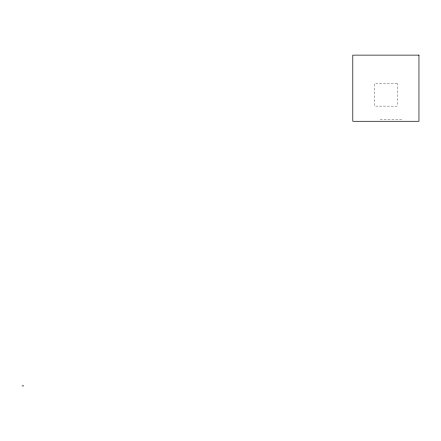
<?xml version="1.0" encoding="UTF-8"?>
<svg xmlns="http://www.w3.org/2000/svg" width="441" height="441" viewBox="0 0 441 441"><rect width="100%" height="100%" fill="white"/><g stroke="black" fill="none" stroke-linecap="round" stroke-linejoin="round"><path stroke-width="0.33" stroke-dasharray="2.21 1.65" d="M380.192 119.445L402.787 119.445M397.176 83.514L374.574 83.514L374.574 106.116L397.176 106.116L397.176 83.514"/><path stroke-width="0.66" d="M22.05 385.875L23.731 385.875M418.95 55.125L352.8 55.125L352.8 121.275L418.95 121.275L418.95 55.125"/></g></svg>
